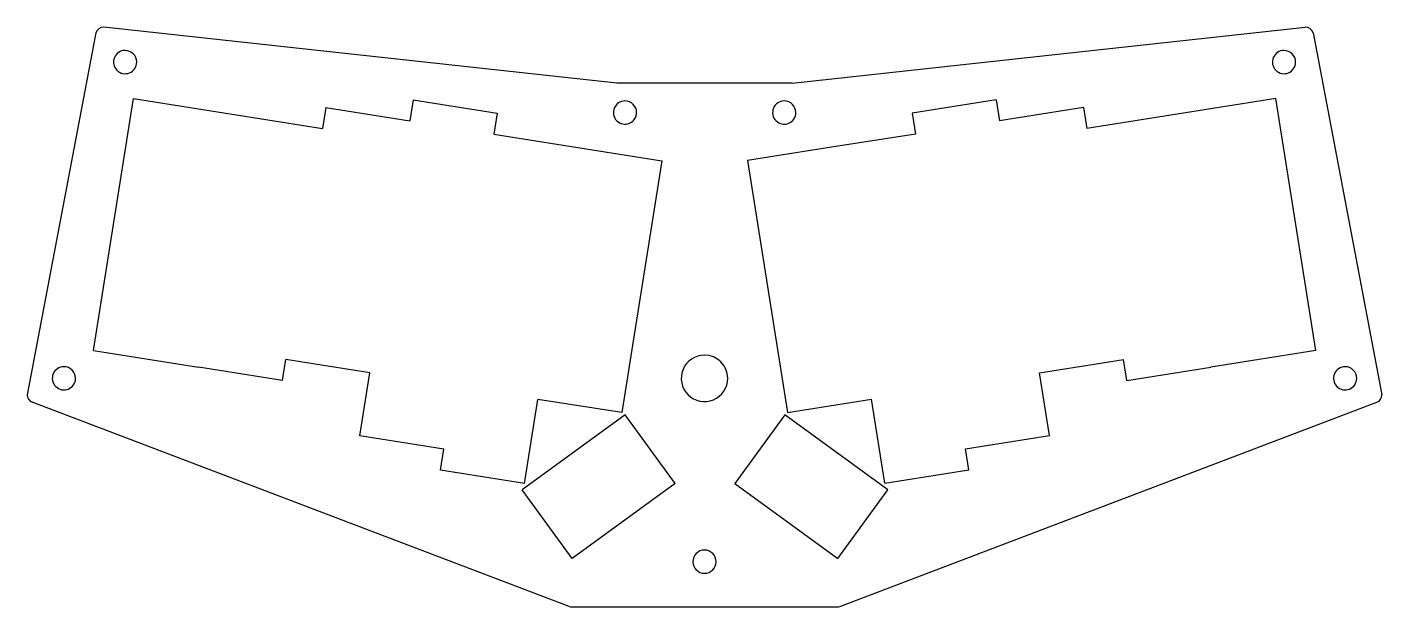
# Model space of a CAD drawing. Extents: x -400 to -96, y -128 to 2.
import ezdxf

# ---------------------------------------------------------------- set-up
doc = ezdxf.new("R2010")
doc.units = 0
doc.layers.get('0').update_dxf_attribs({"linetype": 'CONTINUOUS'})

msp = doc.modelspace()

# ---------------------------------------------------------------- linework, layer by layer
at = {"color": 7}
for points in [[(-384.52298, 0.641957), (-399.91284, -80.457703)], [(-228.5492, -10.668663), (-267.84046, -10.668663), (-382.73482, 1.929737)], [(-228.5492, -10.668663), (-113.65484, 1.929737)], [(-111.86922, 0.641957), (-96.47936, -80.457703)], [(-379.06706, -32.891123), (-376.08764, -14.074803), (-352.56978, -17.800983)], [(-313.4487, -14.351663), (-314.19292, -19.055743)], [(-313.44616, -14.351663), (-294.63238, -17.331083)], [(-182.84698, -14.333883), (-201.6633, -17.315843)], [(-182.84698, -14.333883), (-182.10276, -19.037963)], [(-117.22862, -32.873343), (-120.20804, -14.057023), (-143.7259, -17.783203)], [(-352.56978, -17.800983), (-333.75346, -20.780403)], [(-333.00924, -16.076323), (-333.75346, -20.780403)], [(-333.00924, -16.076323), (-314.19292, -19.055743)], [(-294.63238, -17.331083), (-295.3766, -22.035163)], [(-201.6633, -17.315843), (-200.91908, -22.019923)], [(-163.28644, -16.058543), (-182.10276, -19.037963)], [(-163.28644, -16.058543), (-162.54222, -20.762623)], [(-143.7259, -17.783203), (-162.54222, -20.762623)], [(-295.3766, -22.035163), (-276.56028, -25.017123)], [(-200.91908, -22.019923), (-219.73286, -24.999343)], [(-276.56028, -25.017123), (-257.7465, -27.996543)], [(-219.73286, -24.999343), (-238.54918, -27.978763)], [(-257.7465, -27.996543), (-260.72592, -46.812863)], [(-238.54918, -27.978763), (-235.56976, -46.795083)], [(-382.04902, -51.704903), (-379.06706, -32.891123)], [(-114.24666, -51.687123), (-117.22862, -32.873343)], [(-260.72592, -46.812863), (-263.70534, -65.626643)], [(-235.56976, -46.795083), (-232.59034, -65.608863)], [(-385.02844, -70.521223), (-382.04902, -51.704903)], [(-111.26724, -70.503443), (-114.24666, -51.687123)], [(-263.70534, -65.626643), (-266.6873, -84.442963), (-285.50108, -81.463543)], [(-232.59034, -65.608863), (-229.60838, -84.425183), (-210.7946, -81.445763)], [(-385.02844, -70.521223), (-361.50804, -74.247403)], [(-342.69426, -77.226823), (-341.9475, -72.522743)], [(-323.13372, -75.502163), (-341.9475, -72.522743)], [(-173.16196, -75.484383), (-154.34818, -72.504963)], [(-153.60142, -77.209043), (-154.34818, -72.504963)], [(-111.26724, -70.503443), (-134.78764, -74.229623)], [(-342.69426, -77.226823), (-361.50804, -74.247403)], [(-306.5526, -92.593823), (-325.36892, -89.614403), (-323.13372, -75.502163)], [(-189.74308, -92.576043), (-170.92676, -89.596623), (-173.16196, -75.484383)], [(-153.60142, -77.209043), (-134.78764, -74.229623)], [(-288.48304, -100.277323), (-285.50108, -81.463543)], [(-207.81264, -100.262083), (-210.7946, -81.445763)], [(-278.50084, -127.854103), (-398.81048, -82.106163)], [(-254.74168, -100.325583), (-265.94054, -84.912863), (-289.05708, -101.709883)], [(-217.88882, -127.854103), (-97.58172, -82.106163)], [(-288.48304, -100.277323), (-307.29682, -97.297903), (-306.5526, -92.593823)], [(-207.81264, -100.262083), (-188.99886, -97.280123), (-189.74308, -92.576043)], [(-254.74168, -100.325583), (-277.86076, -117.120063), (-289.05708, -101.709883)], [(-277.95982, -127.943003), (-218.42984, -127.943003)]]:
    msp.add_lwpolyline(points, dxfattribs=at)
for points in [[(-377.972243, -3.308073)], [(-118.4148, -3.308073)], [(-266.005815, -14.619023)], [(-230.334561, -14.619023)], [(-248.194065, -71.550329)], [(-391.664444, -74.150324)], [(-104.7242, -74.150324)], [(-207.11414, -101.730203), (-230.23322, -84.933183), (-241.42954, -100.345903), (-218.31046, -117.142923)], [(-248.194065, -115.226953)]]:
    msp.add_lwpolyline(points, close=True, dxfattribs=at)
for points in [[(-382.734769, 1.927595), (-383.545069, 1.927589), (-384.264456, 1.40908), (-384.520694, 0.640362)], [(-111.86668, 0.640362), (-112.122883, 1.408974), (-112.842112, 1.927458), (-113.6523, 1.927596)], [(-380.374325, -4.913093), (-380.776755, -5.884644), (-380.55431, -7.002949), (-379.810717, -7.746542)], [(-377.972243, -3.308073), (-379.023843, -3.308073), (-379.971895, -3.941542), (-380.374325, -4.913093)], [(-376.133769, -4.069594), (-376.621363, -3.582), (-377.282682, -3.308073), (-377.972243, -3.308073)], [(-376.977268, -8.31015), (-376.005717, -7.90772), (-375.372248, -6.959668), (-375.372248, -5.908068)], [(-375.372248, -5.908068), (-375.372248, -5.218506), (-375.646175, -4.557188), (-376.133769, -4.069594)], [(-120.816882, -4.913093), (-121.219312, -5.884644), (-120.996867, -7.002949), (-120.253274, -7.746542)], [(-118.4148, -3.308073), (-119.4664, -3.308073), (-120.414452, -3.941542), (-120.816882, -4.913093)], [(-116.576326, -4.069594), (-117.06392, -3.582), (-117.725239, -3.308073), (-118.4148, -3.308073)], [(-117.419825, -8.31015), (-116.448274, -7.90772), (-115.814805, -6.959668), (-115.814805, -5.908068)], [(-115.814805, -5.908068), (-115.814805, -5.218506), (-116.088732, -4.557188), (-116.576326, -4.069594)], [(-379.810717, -7.746542), (-379.067124, -8.490135), (-377.94882, -8.71258), (-376.977268, -8.31015)], [(-120.253274, -7.746542), (-119.509681, -8.490135), (-118.391377, -8.71258), (-117.419825, -8.31015)], [(-266.005815, -14.619023), (-267.057415, -14.619023), (-268.005468, -15.252491), (-268.407897, -16.224043)], [(-264.167342, -15.380544), (-264.654935, -14.89295), (-265.316254, -14.619023), (-266.005815, -14.619023)], [(-230.334561, -14.619023), (-231.386161, -14.619023), (-232.334213, -15.252491), (-232.736643, -16.224043)], [(-228.496087, -15.380544), (-228.983681, -14.89295), (-229.644999, -14.619023), (-230.334561, -14.619023)], [(-268.407897, -16.224043), (-268.810327, -17.195594), (-268.587883, -18.313899), (-267.844289, -19.057492)], [(-265.010841, -19.6211), (-264.039289, -19.21867), (-263.405821, -18.270618), (-263.405821, -17.219018)], [(-263.405821, -17.219018), (-263.405821, -16.529456), (-263.679748, -15.868138), (-264.167342, -15.380544)], [(-232.736643, -16.224043), (-233.139073, -17.195594), (-232.916628, -18.313899), (-232.173035, -19.057492)], [(-229.339586, -19.6211), (-228.368035, -19.21867), (-227.734566, -18.270618), (-227.734566, -17.219018)], [(-227.734566, -17.219018), (-227.734566, -16.529456), (-228.008493, -15.868138), (-228.496087, -15.380544)], [(-267.844289, -19.057492), (-267.100696, -19.801085), (-265.982392, -20.02353), (-265.010841, -19.6211)], [(-232.173035, -19.057492), (-231.429442, -19.801085), (-230.311137, -20.02353), (-229.339586, -19.6211)], [(-248.194065, -71.550329), (-250.297265, -71.550329), (-252.19337, -72.817266), (-252.998229, -74.760369)], [(-242.994076, -76.750319), (-242.994076, -73.878444), (-245.322191, -71.550329), (-248.194065, -71.550329)], [(-394.066526, -75.755344), (-394.468956, -76.726895), (-394.246512, -77.8452), (-393.502918, -78.588793)], [(-391.664444, -74.150324), (-392.716044, -74.150324), (-393.664096, -74.783793), (-394.066526, -75.755344)], [(-389.064449, -76.750319), (-389.064449, -75.314381), (-390.228507, -74.150324), (-391.664444, -74.150324)], [(-252.998229, -74.760369), (-253.803089, -76.703472), (-253.3582, -78.94008), (-251.871013, -80.427267)], [(-107.126282, -75.755344), (-107.528712, -76.726895), (-107.306267, -77.8452), (-106.562674, -78.588793)], [(-104.7242, -74.150324), (-105.7758, -74.150324), (-106.723852, -74.783793), (-107.126282, -75.755344)], [(-102.885726, -74.911845), (-103.37332, -74.424251), (-104.034639, -74.150324), (-104.7242, -74.150324)], [(-102.124205, -76.750319), (-102.124205, -76.060757), (-102.398132, -75.399439), (-102.885726, -74.911845)], [(-393.502918, -78.588793), (-392.759325, -79.332386), (-391.641021, -79.554831), (-390.669469, -79.152401)], [(-390.669469, -79.152401), (-389.697918, -78.749971), (-389.064449, -77.801919), (-389.064449, -76.750319)], [(-246.204116, -81.554483), (-244.261013, -80.749623), (-242.994076, -78.853518), (-242.994076, -76.750319)], [(-106.562674, -78.588793), (-105.819081, -79.332386), (-104.700777, -79.554831), (-103.729225, -79.152401)], [(-103.729225, -79.152401), (-102.757674, -78.749971), (-102.124205, -77.801919), (-102.124205, -76.750319)], [(-399.910699, -80.458211), (-399.910696, -81.180553), (-399.475566, -81.831767), (-398.808209, -82.108195)], [(-251.871013, -80.427267), (-250.383827, -81.914453), (-248.147219, -82.359342), (-246.204116, -81.554483)], [(-97.57918, -82.108195), (-96.911874, -81.831727), (-96.476801, -81.180521), (-96.47682, -80.458211)], [(-248.194065, -115.226953), (-249.630003, -115.226953), (-250.79406, -116.39101), (-250.79406, -117.826947)], [(-246.355592, -115.988474), (-246.843185, -115.50088), (-247.504504, -115.226953), (-248.194065, -115.226953)], [(-250.79406, -117.826947), (-250.79406, -119.262885), (-249.630003, -120.426942), (-248.194065, -120.426942)], [(-248.194065, -120.426942), (-246.758128, -120.426942), (-245.594071, -119.262885), (-245.594071, -117.826947)], [(-245.594071, -117.826947), (-245.594071, -117.137386), (-245.867998, -116.476067), (-246.355592, -115.988474)], [(-278.499824, -127.856643), (-278.328986, -127.92741), (-278.144013, -127.957413), (-277.959566, -127.944273)], [(-218.428316, -127.944273), (-218.243953, -127.957373), (-218.059072, -127.927371), (-217.888312, -127.856643)]]:
    msp.add_open_spline(points, degree=3, dxfattribs=at)

doc.saveas('drawing.dxf')
